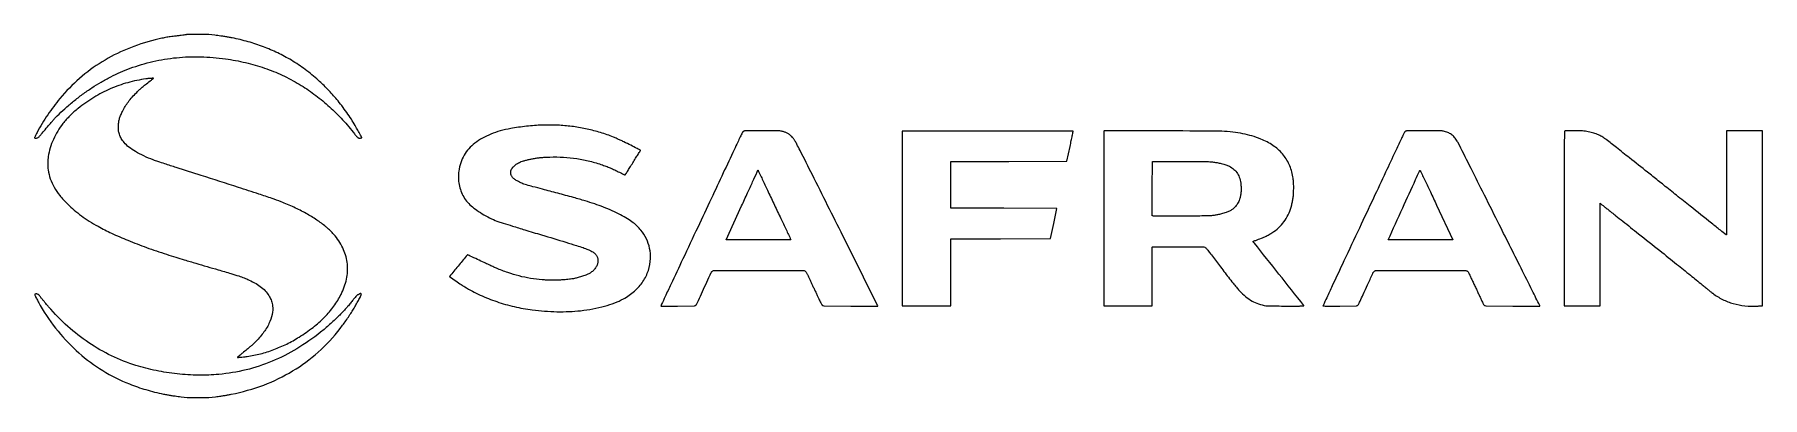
# Model space of a CAD drawing. Extents: x 4 to 10825, y 0 to 2275.
import ezdxf

# ---------------------------------------------------------------- set-up
doc = ezdxf.new("R2010")
doc.units = 0

msp = doc.modelspace()

# ---------------------------------------------------------------- linework, layer by layer
for points in [[(951, 2273.426856, -0.023803), (944.617093, 2272.176519, -0.003859), (932.091087, 2270.435287, -0.003356), (914.70052, 2268.273102, -0.001288), (890.5, 2265.492187, 0.006501), (854.599857, 2260.987098, 0.010437), (824.12792, 2256.10979, 0.010456), (793.926327, 2249.971966, 0.006557), (758.862236, 2241.594417, 0.035815), (584.11277, 2183.831995, 0.040505), (426.796224, 2103.563203, 0.041174), (286.672764, 2000.304432, 0.039414), (163.130073, 1874.073001, 0.013467), (124.226755, 1824.858634, 0.012556), (87.077715, 1772.476729, 0.012403), (52.153794, 1717.623745, 0.012331), (19.921615, 1661, 0.005248), (12.240791, 1646.330254, 0.015808), (7.428266, 1636.113823, 0.014081), (4.502419, 1628.798092, 0.353244), (5.150691, 1626.885706, 0.133112), (7.835664, 1626.054632, 0.017752), (13.821356, 1626.054604, 0.021003), (19.896265, 1626.526336, 0.06883), (23.782119, 1627.547335, 0.086203), (28.811884, 1630.745513, 0.022688), (35.595394, 1637.50621, 0.010397), (46.525262, 1649.944903, 0.001194), (70.466836, 1678.5, -0.001186), (99.289854, 1712.87824, -0.005398), (116.330784, 1732.668334, -0.008095), (130.280433, 1748.010996, -0.005666), (146.470658, 1764.862085, -0.015606), (193.923708, 1810.222578, -0.012296), (247.971654, 1856.402395, -0.012064), (305.513487, 1900.907964, -0.013173), (363.5, 1941.252081, -0.014276), (420.872133, 1976.662269, -0.013316), (481.50167, 2009.610554, -0.013475), (542.987382, 2038.873767, -0.015711), (602.922264, 2063.219589, -0.03199), (745.474609, 2105.831157, -0.031944), (892.366801, 2129.934343, -0.031303), (1043.946639, 2135.42178, -0.028188), (1200.5, 2122.435739, -0.022662), (1326.252894, 2098.975536, -0.025548), (1444.338177, 2064.912178, -0.026124), (1555.949477, 2019.79369, -0.02607), (1662.326397, 1963.254556, -0.024018), (1754.175955, 1901.931197, -0.022732), (1841.490038, 1831.010343, -0.022337), (1923.471969, 1751.150113, -0.02131), (1999.363678, 1663.0742, 0.001323), (2014.593844, 1643.899982, 0.011812), (2021.508458, 1635.649362, 0.027506), (2025.984715, 1631.089534, 0.063402), (2029.907284, 1628.33034, 0.030503), (2032.314184, 1627.239878, 0.036645), (2034.694511, 1626.526581, 0.033892), (2037.302157, 1626.132119, 0.020826), (2040.407284, 1626.005577, 0.024979), (2044.805129, 1626.229455, 0.021842), (2049.362602, 1626.892575, 0.013734), (2053.35281, 1627.766578, 0.344677), (2054, 1628.593878, 0.126357), (2053.755294, 1629.546735, 0.000049), (2036.540878, 1660.844481, 0.000842), (2021.240707, 1688.544995, 0.00333), (2011.690258, 1705.5, 0.013972), (1988.186328, 1744.044468, 0.009605), (1959.506432, 1786.442929, 0.009382), (1928.210796, 1829.12232, 0.010815), (1896.74601, 1868.58568, 0.009663), (1870.264569, 1899.143198, 0.00749), (1840.305604, 1931.407594, 0.007584), (1810.026707, 1962.106352, 0.011409), (1782.626386, 1987.853221, 0.011564), (1741.738595, 2022.880545, 0.012052), (1699.824338, 2055.486026, 0.012165), (1656.778934, 2085.744207, 0.012328), (1612.5, 2113.734297, 0.022417), (1527.083402, 2159.759656, 0.021833), (1437.143827, 2198.396031, 0.021393), (1342.37534, 2229.728495, 0.01961), (1242.5, 2253.88539, 0.005195), (1218.535735, 2258.437212, 0.006774), (1196.51173, 2262.076615, 0.005272), (1170.527655, 2265.729713, 0.0018), (1132.751455, 2270.496852), (1096.002911, 2275), (1026.251455, 2274.889421, 0.000794), (990.394122, 2274.775661, 0.003668), (969.651711, 2274.524737, 0.004273), (956.155925, 2274.147031, 0.051172)], [(730.5, 1999.938886, 0.007243), (724.413254, 1999.49434, 0.003672), (716.765625, 1998.767661, 0.003647), (708.88182, 1997.90192, 0.005435), (702, 1997.01944, 0.033581), (587.602655, 1973.168925, 0.034704), (478.720455, 1934.40063, 0.034378), (375.322178, 1880.548008, 0.031692), (277.284669, 1811.697005, 0.013303), (250.996419, 1789.454309, 0.013295), (225.923302, 1765.840997, 0.013619), (202.769254, 1741.555235, 0.016031), (182.243485, 1717.297202, 0.031854), (149.254811, 1669.74455, 0.030892), (122.199392, 1617.909347, 0.031342), (102.091216, 1563.935522, 0.03538), (89.847139, 1510, 0.026174), (88.068874, 1492.305507, 0.010353), (87.405662, 1467.856691, 0.010275), (87.749266, 1443.548913, 0.028355), (89.311514, 1426.5, 0.046214), (103.027325, 1370.55764, 0.04583), (126.811349, 1317.920945, 0.04165), (162.045291, 1266.335758, 0.027914), (210.152642, 1213.469894, 0.018256), (252.338064, 1174.93769, 0.017702), (297.646509, 1139.16982, 0.01699), (347.166664, 1105.372081, 0.014101), (402, 1072.748048, 0.018809), (486.374139, 1029.793632, 0.011367), (589.222736, 985.025188, 0.010419), (705.48581, 940.334727, 0.008661), (830.870527, 897.552783, 0.00223), (888.173624, 879.384071, 0.002698), (942.110099, 862.866018, 0.001564), (1015.398876, 841.102891, 0.000272), (1154, 800.498396, -0.001765), (1234.470072, 776.662714, -0.007363), (1282.676661, 761.421068, -0.01188), (1317.306827, 748.98718, -0.015245), (1348.5, 735.837218, -0.026435), (1391.279433, 713.440479, -0.037142), (1426.600941, 688.784699, -0.041325), (1454.813058, 661.632236, -0.049787), (1476.256222, 631.750422, -0.029627), (1482.642483, 618.979889, -0.022774), (1488.120084, 604.380094, -0.022403), (1492.343068, 589.037302, -0.025508), (1494.962913, 574.026234, -0.085143), (1492.388285, 520.534828, -0.057879), (1472.386927, 462.819625, -0.050327), (1436.05332, 403.531146, -0.036406), (1384.737651, 345.392956, -0.007139), (1368.76509, 330.193758, -0.008807), (1353.430476, 316.506342, -0.006701), (1334.620943, 300.737529, -0.002226), (1306.643397, 278.120868, 0.001908), (1291.363864, 265.785169, 0.006475), (1281.534488, 257.573584, 0.004245), (1274.766836, 251.668895, 0.689914), (1275.020863, 251, 0.023331), (1282.022498, 251.326894, 0.001373), (1303.221209, 253.369404, 0.002137), (1324.055519, 255.524527, 0.009052), (1336.5, 257.093959, 0.027798), (1419.536482, 273.85176, 0.025892), (1502.239851, 300.024396, 0.025415), (1583.311609, 335.172386, 0.024465), (1661.468751, 378.769555, 0.025714), (1748.358666, 439.389962, 0.033453), (1820.80822, 503.895275, 0.036211), (1879.216473, 572.670023, 0.041776), (1924.037728, 646.075263, 0.062174), (1958.079494, 742.161474, 0.07969), (1963.440939, 835.703345, 0.079976), (1939.291995, 925.971929, 0.063152), (1886.61604, 1012.440513, 0.021422), (1876.161823, 1024.453584, 0.006493), (1859.30784, 1041.767112, 0.006676), (1841.751737, 1058.876434, 0.017216), (1828.5, 1070.610486, 0.026804), (1772.010059, 1112.381365, 0.018825), (1704.390888, 1153.418578, 0.017678), (1628.746117, 1192.07906, 0.015982), (1548, 1226.710034, 0.010259), (1491.683677, 1247.43827, 0.003521), (1409.327748, 1275.199012, 0.002), (1280.839684, 1316.93614, 0.000384), (1047.5, 1391.504593, -0.000158), (891.387931, 1441.315696, -0.00129), (820.072801, 1464.298193, -0.002798), (777.423629, 1478.428518, -0.007563), (747.364362, 1489.083759, -0.019803), (688.399194, 1513.693573, -0.026356), (637.106618, 1540.900074, -0.029723), (595.307405, 1569.485022, -0.053382), (565.385943, 1598.262184, -0.01939), (555.563112, 1610.933088, -0.025767), (547.707643, 1623.211514, -0.026561), (541.339112, 1635.920681, -0.022861), (535.994213, 1649.878731, -0.018506), (532.305554, 1662.56401, -0.028825), (530.174653, 1673.744118, -0.026723), (529.249873, 1685.688314, -0.013331), (529.292696, 1700.858577, -0.028004), (531.247158, 1723.668585, -0.032444), (535.712041, 1744.999843, -0.02912), (543.361758, 1767.375359, -0.016547), (555.051429, 1793.5, -0.024364), (571.896617, 1824.149108, -0.022817), (591.989433, 1853.715483, -0.021497), (615.882144, 1882.931009, -0.01687), (644.144532, 1912.534262, -0.007527), (662.046609, 1929.541695, -0.010232), (678.735446, 1944.3052, -0.008066), (698.784915, 1960.774209, -0.002777), (728.295668, 1983.961736, 0.001272), (735.920856, 1989.916057, 0.002009), (742.427154, 1995.065758, 0.000463), (748.107412, 1999.607513, 0.085663), (748.604685, 2000.169383, 0.358217), (748.563867, 2000.471306, 0.11561), (748.142089, 2000.711829, 0.058324), (747.351492, 2000.848803, 0.027137), (746.309017, 2000.84961, 0.000915), (744.556943, 2000.75259, 0.000099), (740.506399, 2000.520049, 0.000121), (735.683547, 2000.241041, 0.000098)], [(3183.5, 1707.004817, 0.009091), (3134.794857, 1704.265575, 0.008644), (3085.392685, 1699.725091, 0.008557), (3035.669143, 1693.423947, 0.00846), (2986, 1685.40405, 0.023081), (2920.50909, 1670.541718, 0.029188), (2861.731525, 1650.561798, 0.031132), (2808.992511, 1625.198073, 0.034356), (2761.60454, 1594.204874, 0.049573), (2723.932061, 1559.323145, 0.050551), (2694.140035, 1517.922644, 0.049657), (2672.845011, 1470.683898, 0.044759), (2660.360579, 1418.5, 0.025782), (2658.872418, 1402.68384, 0.012116), (2658.502045, 1382.144515, 0.012127), (2659.129585, 1361.544774, 0.024929), (2660.813272, 1345.5, 0.041225), (2670.78015, 1304.200843, 0.04324), (2687.278707, 1265.783194, 0.043843), (2709.887394, 1231.251722, 0.044918), (2738.005673, 1201.494985, 0.030496), (2774.114533, 1173.299511, 0.019962), (2818.815329, 1145.14595, 0.019744), (2866.488129, 1120.165747, 0.026301), (2911.698392, 1101.550967, 0.008618), (2939.523238, 1092.306674, 0.001253), (2996.497149, 1074.61901, 0.001154), (3074.351299, 1050.859245, 0.000476), (3179.902018, 1019.022666, -0.000387), (3332.047518, 973.161345, -0.003453), (3398.82848, 952.470711, -0.007945), (3439.001612, 939.012928, -0.01589), (3470.21559, 926.873386, -0.009065), (3487.977898, 918.923752, -0.026722), (3499.764956, 912.600564, -0.036483), (3508.587056, 906.319041, -0.035642), (3516.476399, 898.776384, -0.037569), (3521.016694, 892.944401, -0.025449), (3525.31596, 885.698617, -0.025445), (3528.858008, 878.051135, -0.037474), (3531.100808, 871, -0.042568), (3532.09295, 864.343558, -0.019829), (3532.29577, 855.611722, -0.019853), (3531.802521, 846.833486, -0.039808), (3530.591439, 840, -0.067964), (3522.984547, 821.531005, -0.045865), (3509.760303, 802.932089, -0.044842), (3492.923028, 786.559025, -0.055151), (3474.5, 774.708672, -0.02775), (3456.050364, 766.779035, -0.010402), (3429.402916, 757.662361, -0.010551), (3401.847841, 749.507481, -0.02195), (3380, 744.558955, -0.011426), (3369.071395, 742.840174, -0.00418), (3353.543925, 740.892482, -0.004007), (3335.91378, 738.973686, -0.003838), (3318, 737.307937, -0.015988), (3290.817405, 735.863944, -0.005311), (3250.916402, 735.445878, -0.005303), (3211.041902, 735.874579, -0.016158), (3184, 737.327325, -0.019368), (3109.664035, 746.646567, -0.021433), (3038.773751, 761.482859, -0.021163), (2968.623674, 782.530193, -0.017971), (2896.5, 810.483162, -0.003693), (2874.697224, 820.039007, -0.002592), (2850.28568, 831.106063, -0.001956), (2819.822017, 845.252244, -0.000797), (2778.5, 864.717912, 0.000296), (2732.180178, 886.594661, 0.010224), (2721.157132, 891.519921, 0.046071), (2715.782422, 893.227841, 0.259579), (2713.002128, 892.391056, 0.02136), (2706.531973, 885.128913, 0.000162), (2656.21584, 823.508665, 0.000017), (2603.382487, 758.758627, 0.2632), (2603.23006, 757.868711, 0.158609), (2605.331072, 755.159835, 0.000485), (2642.159553, 730.204396, 0.003018), (2675.912368, 707.676547, 0.010422), (2698.167154, 693.672519, 0.027143), (2795.283827, 642.302347, 0.025782), (2899.051352, 600.770257, 0.025373), (3008.223408, 569.563218, 0.02435), (3121.5, 549.067091, 0.01458), (3197.979527, 541.304362, 0.013881), (3276.046083, 537.848639, 0.014155), (3352.470029, 538.752715, 0.017117), (3424, 544.082026, 0.018527), (3501.44182, 555.44173, 0.02162), (3573.889089, 572.094153, 0.02341), (3638.462827, 593.205134, 0.035513), (3692.043839, 618.024222, 0.054506), (3761.650913, 667.056558, 0.064695), (3814.575647, 727.521555, 0.068039), (3848.342386, 796.730258, 0.07087), (3861.681635, 871.5, 0.060761), (3856.213462, 934.683025, 0.060346), (3835.720661, 994.855136, 0.059442), (3801.092855, 1049.172955, 0.055852), (3754, 1095.105259, 0.028215), (3718.634317, 1119.556564, 0.016512), (3673.815566, 1144.95014, 0.015232), (3622.522904, 1169.854295, 0.013206), (3567.329592, 1192.873763, 0.010064), (3512.159672, 1212.924679, 0.008385), (3452.777375, 1232.057747, 0.00647), (3379.730139, 1253.220205, 0.002684), (3280.5, 1280.009188, -0.000394), (3185.243175, 1305.258084, -0.001471), (3125.382478, 1321.364094, -0.001737), (3085.099638, 1332.480205, -0.015368), (3067.5, 1337.991196, -0.023303), (3056.244201, 1342.497235, -0.009686), (3041.473685, 1349.573267, -0.009747), (3026.81497, 1357.309832, -0.0204), (3015.795109, 1364.004316, -0.021095), (3007.102445, 1370.327479, -0.034944), (3000.412724, 1376.447234, -0.039398), (2995.222986, 1382.848562, -0.039108), (2991.087263, 1390, -0.014388), (2988.931169, 1394.862478, -0.051883), (2987.979543, 1398.111635, -0.039452), (2987.590242, 1401.900864, -0.005879), (2987.5, 1409.575391), (2987.5, 1421.650782), (2991.909559, 1430.549643, -0.015909), (2994.46341, 1435.316114, -0.027037), (2996.933046, 1439.104166, -0.026549), (2999.829309, 1442.65009, -0.014695), (3003.711187, 1446.674548, -0.025599), (3015.023629, 1456.653584, -0.022244), (3027.824745, 1465.931991, -0.022927), (3040.823059, 1473.668158, -0.035972), (3052.695697, 1478.957325, -0.021003), (3065.536587, 1483.002552, -0.006355), (3085.337977, 1488.068692, -0.006394), (3107.551505, 1493.152286, -0.007228), (3129, 1497.449556, -0.011081), (3152.019993, 1501.190935, -0.011551), (3174.867302, 1503.849858, -0.010106), (3200.326388, 1505.700028, -0.005577), (3231.5, 1506.984449, -0.021949), (3316.81979, 1505.801246, -0.022957), (3400.427556, 1497.102957, -0.023232), (3481.924952, 1480.919551, -0.023776), (3560.930807, 1457.340996, -0.008644), (3589.235207, 1446.853007, -0.009336), (3616.436499, 1435.64577, -0.008816), (3644.53366, 1422.857608, -0.00627), (3675.580159, 1407.580292, 0.003097), (3685.903594, 1402.418739, 0.005092), (3694.707749, 1398.195603, 0.001079), (3702.429822, 1394.608073, 0.327405), (3703.068401, 1394.737557, 0.044605), (3703.571628, 1395.401205, 0.000023), (3717.271358, 1417.273097, 0.000322), (3732.496526, 1441.617711, 0.000196), (3750.445344, 1470.383624, -0.000061), (3768.44233, 1499.244106, -0.000098), (3783.826574, 1523.897292, -0.000017), (3797.439391, 1545.700649, -0.005469), (3798.527801, 1547.402086, 0.414071), (3798.107146, 1549.424066, 0.019297), (3791.504749, 1553.399139, 0.008685), (3778.275803, 1560.387103, 0.000525), (3738.213301, 1580.61462, 0.00107), (3695.293262, 1602.113307, 0.005578), (3671.474971, 1613.650343, 0.008649), (3652.434794, 1622.212999, 0.005504), (3630, 1631.54817, 0.02111), (3549.004476, 1660.298435, 0.020711), (3465.358858, 1682.322412, 0.020488), (3379.279923, 1697.548307, 0.019626), (3291, 1705.947418, 0.007918), (3267.634372, 1706.877284, 0.003526), (3236.82685, 1707.39762, 0.003513), (3206.186511, 1707.48374, 0.008447)], [(4451.894536, 1670.928771, 0.04618), (4448.250545, 1669.963248, 0.047473), (4444.881242, 1668.351535, 0.045195), (4441.738046, 1666.053125, 0.0353), (4438.76704, 1663.040941, 0.063655), (4436.133963, 1659.029083, 0.000949), (4423.84285, 1633.699229, 0.002111), (4407.910116, 1600.346499, 0.00076), (4385.514724, 1552.764719, -0.000089), (4317.482032, 1407.71596, -0.000064), (4241.456347, 1245.754669, -0.000058), (4157.142805, 1066.251029, -0.000043), (4063.974776, 868, 0.000102), (3989.258571, 708.963379, 0.000745), (3953.554219, 632.629163, 0.000516), (3930.981427, 584.050532, 0.032306), (3927.565853, 575.227651), (3926.851038, 572.955302), (4031.675519, 573.227651), (4136.5, 573.5), (4141.251211, 575.839792, 0.028565), (4143.276774, 576.985378, 0.019688), (4145.436136, 578.498456, 0.019904), (4147.404122, 580.123941, 0.03783), (4148.825853, 581.604897, 0.053261), (4150.407011, 584.002781, 0.004166), (4153.869305, 590.849274, 0.00564), (4157.848306, 599.116236, 0.004283), (4162.030233, 608.265105, -0.001517), (4186.848891, 663.36528, -0.00118), (4214.167902, 723.153187, -0.000189), (4241.657443, 782.881387, -0.055027), (4244.452128, 787.526124, -0.035471), (4245.774493, 789.026207, -0.020232), (4247.564811, 790.650813, -0.020129), (4249.50849, 792.147509, -0.031275), (4251.307932, 793.259231), (4255.5, 795.5), (4539.5, 795.5), (4823.5, 795.5), (4828.269994, 793.151115, -0.076302), (4832.694596, 790.059459, -0.059631), (4836.427807, 785.53145, -0.029568), (4840.778785, 777.775614, -0.004653), (4848.28052, 761.95684, 0.00109), (4853.309402, 751.154355, 0.000305), (4861.217402, 734.290447, 0.000308), (4870.184512, 715.228826, 0.000324), (4879.023995, 696.5, -0.000363), (4888.290495, 676.862445, -0.000265), (4898.554738, 655.039429, -0.000268), (4908.258908, 634.349911, -0.000593), (4915.636917, 618.549121, 0.002803), (4921.720276, 605.669771, 0.003931), (4927.306807, 594.243334, 0.002362), (4932.127754, 584.689433, 0.052141), (4933.825026, 582.077462, 0.037683), (4935.267704, 580.546621, 0.019432), (4937.280661, 578.848211, 0.019202), (4939.497947, 577.253227, 0.027478), (4941.587315, 576.028341), (4946.5, 573.5), (5115.75, 573.235841, 0.0003), (5180.649064, 573.173484, 0.0005), (5235.282812, 573.208441, 0.00001), (5284.777504, 573.290643, 0.413721), (5285, 573.513513, 0.116271), (5284.145817, 577.137107, 0.000003), (5066.712722, 1012.696847, 0.000161), (4875.452915, 1395.511271, 0.001778), (4798.274603, 1548.5, 0.002802), (4777.845834, 1588.089441, 0.015166), (4765.99147, 1609.16766, 0.027317), (4756.497282, 1623.127109, 0.032731), (4746.051271, 1635.101829, 0.034017), (4732.003901, 1647.423058, 0.041215), (4717.249924, 1656.872362, 0.040361), (4700.884677, 1663.918694, 0.030536), (4682, 1669.04052, 0.033801), (4672.471497, 1670.346546, 0.012282), (4658.839805, 1670.947781, 0.004257), (4634.086983, 1671.220057, 0.000286), (4563.394536, 1671.355231, 0.000498), (4521.708497, 1671.369523, 0.000793), (4486.047907, 1671.289676, 0.000151), (4454.588317, 1671.15985, 0.040594)], [(5438, 1122.5), (5438, 575), (5590, 575), (5742, 575), (5742, 784.998418), (5742, 994.996836), (6054.205818, 995.248418), (6366.411637, 995.5), (6386.497389, 1090.5), (6406.583141, 1185.5), (6074.54157, 1186), (5742.5, 1186.5), (5742.5, 1333), (5742.5, 1479.5), (6105.912553, 1480), (6469.325106, 1480.5), (6489.1222, 1574, 0.000215), (6496.715388, 1609.938232, 0.000352), (6503.115752, 1640.401562, 0.000028), (6508.839596, 1667.748238, 0.043528), (6508.959647, 1668.75, 0.42298), (6508.23966, 1669.495416, 0.000024), (6401.649982, 1669.749435, 0.000495), (6252.14309, 1669.950501, 0.000089), (5973.5, 1670), (5438, 1670)], [(6702.75, 1670.328692), (6700, 1669.867155), (6700, 1122.433578), (6700, 575), (6851.5, 575), (7003, 575), (7003, 759.031385, -0.000166), (7003.038237, 874.081151, -0.002202), (7003.253354, 916.523949, -0.001154), (7003.553757, 942.023883, -0.300338), (7004.75, 943.781385, -0.096551), (7006.227268, 944.07644, -0.00005), (7053.132812, 944.288907, -0.000688), (7105.336625, 944.44829, -0.000419), (7167, 944.5), (7327.5, 944.5), (7332.533979, 941.84262, -0.022078), (7334.74959, 940.544877, -0.013417), (7337.254246, 938.828255, -0.013436), (7339.651714, 936.988439, -0.023022), (7341.533979, 935.31259, -0.031899), (7346.157346, 930.182934, -0.003473), (7355.949125, 917.639373, -0.001587), (7373.806329, 894.280221, -0.000106), (7424.764857, 827.151008, 0.000721), (7481.000808, 753.258604, 0.004544), (7510.070485, 715.885188, 0.008768), (7530.345262, 691.203861, 0.011376), (7549.825895, 669.346968, 0.030863), (7589.39231, 631.864106, 0.045571), (7628.690451, 604.655773, 0.048751), (7670.128643, 586.295878, 0.043216), (7716.045924, 575.386164, 0.025909), (7726.041062, 574.432911, 0.006068), (7742.85896, 573.908992, 0.003213), (7770.806711, 573.55734, 0.000461), (7828, 573.257939, 0.000677), (7875.425259, 573.117561, 0.002006), (7907.968188, 573.195854, 0.002153), (7930.939229, 573.442217, 0.019375), (7940.987561, 573.983104, 0.002171), (7945.797898, 574.450516, 0.003472), (7949.901535, 574.896059, 0.000757), (7953.494219, 575.316895, 0.168385), (7953.797283, 575.463949, 0.380914), (7953.820097, 575.860231, 0.000001), (7796.766502, 773.939865, 0.000013), (7643.307611, 967.474885, 0.010333), (7635.373831, 977.066081, -0.39761), (7635.424169, 978.180998, -0.080126), (7637.212734, 979.428076, -0.024099), (7641.470866, 981.232306, -0.002467), (7651.761457, 984.961385, 0.010207), (7687.226192, 998.437631, 0.017074), (7716.387122, 1011.379605, 0.019543), (7741.518564, 1024.814175, 0.021691), (7764.638727, 1039.743852, 0.043088), (7804.1002, 1073.176144, 0.046899), (7836.023437, 1112.007604, 0.046476), (7860.378166, 1156.434692, 0.040955), (7877.342791, 1206.5, 0.014915), (7883.064593, 1232.699947, 0.018298), (7886.77269, 1257.470727, 0.01715), (7888.816435, 1283.719834, 0.010768), (7889.489677, 1314.5, 0.005088), (7889.274301, 1336.382554, 0.013252), (7888.542143, 1352.109679, 0.015172), (7887.048802, 1366.505306, 0.008806), (7884.427995, 1383.692615, 0.063437), (7860.925425, 1460.861791, 0.070807), (7819.396027, 1526.558507, 0.06844), (7759.846265, 1579.747328, 0.053937), (7683.268835, 1620.063074, 0.022656), (7628.04813, 1639.071708, 0.022029), (7570.818054, 1653.208647, 0.020476), (7508.772936, 1663.041606, 0.0148), (7439, 1669.101072, 0.013797), (7411.366193, 1669.914775, 0.000044), (7066.02807, 1670.521279, 0.000015), (6712.107666, 1671.100918, 0.041997)], [(8595.467705, 1670.443679, 0.04391), (8592.269649, 1669.325189, 0.041544), (8589.252718, 1667.648523, 0.040676), (8586.496208, 1665.457491, 0.038406), (8584.07281, 1662.809375, 0.051532), (8581.120225, 1658.114224, 0.003016), (8573.727801, 1642.902693, 0.001875), (8560.819575, 1615.666742, 0.000147), (8526.739075, 1543, -0.000109), (8465.236337, 1411.837319, -0.000058), (8388.870921, 1249.119183, -0.000051), (8301.024253, 1062.043135, -0.000038), (8203.991038, 855.5, 0.000111), (8130.452554, 698.907826, 0.000861), (8096.196918, 625.593865, 0.000233), (8073.745872, 577.268498, 0.109041), (8073, 573.889006, 0.41223), (8073.423782, 573.462342, 0.000116), (8101.226876, 573.280353, 0.001545), (8134.203336, 573.174036, 0.000684), (8177.75, 573.227699), (8282.5, 573.5), (8287.217535, 575.82349, 0.071912), (8291.687706, 578.889744, 0.059484), (8295.44315, 583.284066, 0.034039), (8299.525835, 590.409885, 0.007258), (8305.581557, 603.349519, -0.000544), (8324.59157, 645.432257, -0.000181), (8352.50252, 706.981132, -0.000042), (8382.449712, 772.942106, -0.005874), (8386.08697, 780.708026, -0.043616), (8389.173126, 785.892396, -0.053081), (8392.940144, 790.100213, -0.057407), (8397.222738, 793.15672, -0.068933), (8401.838191, 794.933766, -0.056641), (8406.689663, 795.502601, -0.000165), (8470.921427, 795.709785, -0.000745), (8555.959668, 795.829365, -0.000212), (8688, 795.76235, -0.000126), (8855.616497, 795.564054, -0.001277), (8925.206067, 795.286516, -0.000674), (8968.293836, 794.946559, -0.105405), (8973, 793.897773, -0.075257), (8977.453267, 790.983095, -0.058575), (8981.291431, 786.642245, -0.034285), (8985.495509, 779.604141, -0.007848), (8991.579241, 767.144241, 0.000366), (8996.694027, 756.258611, 0.00006), (9006.621593, 735.176746, 0.000066), (9018.310892, 710.36989, 0.000058), (9030.508938, 684.5, -0.000142), (9042.644273, 658.751862, -0.000167), (9054.144175, 634.312826, -0.000147), (9063.854186, 613.643984, -0.001021), (9068.580394, 603.522388, 0.007516), (9074.729598, 590.787534, 0.034476), (9078.902532, 583.727159, 0.058697), (9082.788602, 579.296282, 0.064654), (9087.482269, 576.054602), (9092.446077, 573.5), (9261.723038, 573.235841, 0.000342), (9326.632439, 573.178887, 0.00057), (9381.274892, 573.230529, 0.000013), (9430.746787, 573.334952, 0.413588), (9431, 573.588706, 0.116089), (9430.326665, 576.449716, 0.000046), (9383.430058, 670.541604, 0.000401), (9313.853614, 809.825572, 0.000054), (9167.82157, 1101.5, 0.000153), (9072.161856, 1292.365922, 0.000248), (8990.638768, 1454.699935, 0.000031), (8917.92334, 1599.293865, 0.01931), (8913.461392, 1607.372119, 0.044918), (8896.594075, 1630.359512, 0.056103), (8876.985221, 1648.117435, 0.056859), (8854.14688, 1660.898893, 0.048035), (8827.688407, 1669.101708, 0.034961), (8818.321265, 1670.371516, 0.011477), (8804.408837, 1670.954676, 0.004118), (8779.144043, 1671.225087, 0.000291), (8708.563753, 1671.358091, 0.00061), (8659.574538, 1671.36211, 0.001737), (8625.447589, 1671.20472, 0.000706), (8599.403298, 1670.957381, 0.059513)], [(9601.5, 1671.011876, 0.000172), (9596.009471, 1670.708845, 0.00024), (9591.098437, 1670.433739, 0.000144), (9586.960625, 1670.198761, 0.003148), (9585.75, 1670.122011, 0.392901), (9584.517351, 1668.805324, 0.000127), (9584.250855, 1591.535774, 0.000745), (9584.037429, 1466.47866, 0.000054), (9584, 1122.5), (9584, 575), (9695.998462, 575), (9807.996923, 575), (9808.248462, 895.971803), (9808.5, 1216.943607), (9820, 1208.203837, -0.004168), (9827.0286, 1202.769209, -0.000494), (9842.515625, 1190.561945, -0.000591), (9860.895662, 1176.009581, -0.000484), (9880.5, 1160.4192, 0.000246), (9906.980361, 1139.340032, 0.000062), (9950.209375, 1104.971841, 0.000063), (9999.655469, 1065.681004, 0.000063), (10049, 1026.491195, -0.000455), (10182.44941, 920.333918, -0.000914), (10287.580631, 836.232199, -0.001139), (10373.79987, 766.677051, -0.001756), (10448, 706.105484, -0.000004), (10457.830459, 698.022774, -0.000003), (10468.778347, 689.021038, -0.000003), (10479.174166, 680.47302, -0.000007), (10487.139052, 673.92359, 0.002056), (10494.232299, 668.139464, 0.001734), (10501.787036, 662.073769, 0.001748), (10508.718635, 656.587332, 0.00486), (10513.639052, 652.797447, 0.046068), (10574.962951, 614.815563, 0.046132), (10642.176479, 588.725169, 0.044607), (10715.124629, 574.777804, 0.037965), (10793.5, 572.906814, 0.001477), (10802.271869, 573.389584, 0.001832), (10810.432813, 573.892922, 0.001496), (10817.283197, 574.361211, 0.013738), (10820.25, 574.655045), (10825, 575.257661), (10825, 1123.128831), (10825, 1671), (10712.5, 1671), (10600, 1671), (10600, 1345, -0.00019), (10599.952503, 1219.995007, -0.000317), (10599.805838, 1114.7625, -0.000004), (10599.611453, 1019.271874, -0.413615), (10599.339022, 1019, -0.16912), (10597.494716, 1019.642186, -0.000162), (10561.99371, 1047.794789, -0.000763), (10506.398401, 1092.050133, -0.000074), (10372.257061, 1199.197791, 0.000069), (10287.291403, 1267.06702, 0.000081), (10206.688099, 1331.411997, 0.000071), (10138.537062, 1385.782429, 0.000499), (10105.257061, 1412.270887, 0.000328), (9992.963995, 1501.34488, 0.000809), (9910.396468, 1566.534472, 0.000432), (9846.767354, 1616.515895, 0.018088), (9832.72265, 1626.730487, 0.034114), (9805.697257, 1642.363713, 0.031948), (9776.20817, 1654.566707, 0.029879), (9743.54671, 1663.56185, 0.022893), (9707, 1669.580748, 0.022525), (9690.406694, 1670.784305, 0.00345), (9657.292392, 1671.462049, 0.00401), (9623.71796, 1671.648219, 0.01308)], [(4638.231795, 1206.277822, -0.000165), (4677.601331, 1122.798358, -0.000274), (4710.692843, 1052.470947, -0.000003), (4740.698111, 988.610573, -0.316098), (4740.646034, 988.312701, -0.198825), (4740.330779, 988.182056, -0.000003), (4680.938468, 988.162578, -0.000245), (4615.501198, 988.173605, -0.000147), (4537.832161, 988.247573), (4335.335843, 988.5), (4432.131904, 1200.5, 0.000012), (4469.426023, 1282.185781, 0.000019), (4501.255549, 1351.914062, 0.000003), (4529.452464, 1413.691861, 0.001165), (4531.520058, 1418.25, -0.009614), (4532.563714, 1420.451163, -0.015007), (4533.554565, 1422.299979, -0.009132), (4534.43669, 1423.770725, -0.272989), (4534.806076, 1423.962694, -0.275014), (4535.21368, 1423.689505, -0.000007), (4565.473625, 1360.002375, -0.000396), (4598.789849, 1289.736543, -0.000238)], [(7332, 1478.99987, -0.007636), (7363.56589, 1477.652813, -0.015874), (7388.104809, 1475.446613, -0.017913), (7410.478068, 1471.899527, -0.013147), (7435, 1466.43274, -0.00669), (7451.747921, 1461.994989, -0.013517), (7464.788263, 1457.969253, -0.016231), (7475.880052, 1453.807899, -0.017026), (7486.5, 1448.995959, -0.065262), (7515.349636, 1429.687064, -0.071752), (7537.195967, 1404.135252, -0.068215), (7551.711501, 1372.308623, -0.051406), (7558.941975, 1334.5, -0.020276), (7560.091948, 1309.347259, -0.022931), (7559.108383, 1285.202089, -0.024422), (7556.05878, 1262.817173, -0.032684), (7550.998071, 1242.963053, -0.024723), (7545.240838, 1227.867583, -0.033398), (7538.488839, 1214.9161, -0.033825), (7530.146579, 1203.105384, -0.02638), (7519.603763, 1191.450306, -0.038391), (7504.002802, 1178.149738, -0.041941), (7486.987992, 1167.825379, -0.034719), (7465.909532, 1159.107887, -0.016085), (7437.5, 1150.612264, -0.012769), (7413.234571, 1144.857038, -0.02027), (7392.181218, 1141.312286, -0.01787), (7369.110409, 1139.217849, -0.007531), (7338, 1137.981018, -0.005473), (7289.212538, 1137.311239, -0.000427), (7158.937779, 1137.060015, -0.000061), (7014.254929, 1136.922276, -0.049597), (7007.122133, 1137.625573), (7003.994266, 1138.251147), (7004.247133, 1308.375573), (7004.5, 1478.5), (7008.5, 1479.108095, -0.03773), (7018.112198, 1479.834667, -0.000089), (7158.774643, 1479.812657, -0.000426), (7287.092221, 1479.660422, -0.006335)], [(8784.52514, 1204.95171), (8886.81498, 988.5), (8684.24325, 988.247573, -0.000143), (8606.545823, 988.17305, -0.000239), (8541.085951, 988.160312, -0.000003), (8481.6693, 988.177512, -0.198835), (8481.361681, 988.304986, -0.312903), (8481.291829, 988.691278, -0.000001), (8572.083443, 1187.911619, -0.000073), (8653.299162, 1366.050872, -0.001533), (8677.644906, 1419, -0.008932), (8679.036435, 1421.866782, -0.066325), (8679.893528, 1423.11365, -0.248833), (8680.569959, 1423.359312, -0.215398), (8681.214765, 1422.95171, -0.035061), (8681.955173, 1421.636316, -0.000008), (8711.983158, 1358.27554, -0.000168), (8745.231494, 1288.055562, -0.000102)], [(2036.5, 647.203414, 0.003257), (2032.846029, 645.251153, 0.003513), (2029.309216, 643.299469, 0.003318), (2026.297945, 641.583705, 0.016816), (2024.659033, 640.560366, 0.064143), (2020.959459, 637.31618, 0.00439), (2011.808698, 626.755582, 0.005099), (1999.610386, 612.125916, 0.001971), (1982.986696, 591.605725, -0.005567), (1965.072344, 569.814695, -0.010158), (1949.898312, 552.497068, -0.009181), (1933.039545, 534.695207, -0.003696), (1909.388981, 510.975982, -0.005212), (1879.672223, 482.216331, -0.006903), (1851.994103, 456.69885, -0.007177), (1824.535169, 432.778075, -0.006509), (1795.5, 408.849807, -0.033378), (1647.071824, 305.215574, -0.037395), (1491.545649, 226.596773, -0.038092), (1328.71159, 173.151871, -0.037296), (1158.5, 144.558193, -0.026719), (1031.094797, 139.65673, -0.023352), (897.977366, 147.876249, -0.023217), (765.354742, 168.570433, -0.025524), (639.423519, 201.028303, -0.036167), (486.796728, 261.21047, -0.035858), (343.975528, 342.904511, -0.035232), (212.020607, 445.674817, -0.032398), (91.796075, 568.698523, -0.002213), (79.795453, 582.811221, -0.003222), (69.350126, 595.368933, -0.003147), (58.8857, 608.2806, -0.001976), (46.807187, 623.5, 0.002961), (41.738676, 629.86077, 0.003631), (36.925971, 635.7398, 0.003029), (32.816809, 640.625187, 0.025986), (30.855964, 642.699319, 0.061286), (26.013958, 646.297537, 0.071372), (20.681019, 648.391578, 0.069972), (14.886415, 648.925877, 0.055831), (8.684821, 647.929422, 0.017433), (6.376777, 647.200956, 0.14876), (5.51386, 646.563901, 0.183468), (5.245498, 645.618547, 0.029389), (5.527972, 643.684999, 0.066068), (7.408151, 638.297446, 0.001743), (18.928782, 615.684844, 0.004131), (30.557313, 593.508451, 0.009701), (39.697096, 577.192189, 0.03747), (151.580977, 415.366044, 0.042137), (282.440743, 278.795668, 0.043048), (431.655598, 168.512781, 0.042521), (598.150665, 84.890622, 0.011868), (649.042656, 65.925109, 0.011164), (701.819831, 48.980947, 0.011001), (756.100187, 34.172802, 0.010689), (811.5, 21.612646, 0.004949), (836.438723, 16.773143, 0.007239), (858.491337, 13.048969, 0.005681), (884.22472, 9.384264, 0.001842), (922.365093, 4.536942), (959.145987, 0), (1027.437964, 0), (1095.729942, 0), (1137.114971, 5.012369, 0.001922), (1170.55986, 9.19359, 0.005623), (1193.575309, 12.424373, 0.007025), (1213.507454, 15.738407, 0.004812), (1236.039046, 20.035042, 0.040224), (1439.292505, 78.142474, 0.046365), (1620.644137, 166.086979, 0.047158), (1780.133971, 284.446945, 0.04424), (1918.403705, 432.960884, 0.008149), (1938.102882, 459.146065, 0.006018), (1959.0744, 488.731458, 0.005985), (1979.495779, 519.058346, 0.00765), (1997.540484, 547.5, 0.005926), (2013.307103, 573.909628, 0.005128), (2029.236684, 601.984152, 0.004137), (2042.946581, 627.225088, 0.032697), (2048.418674, 639.350345), (2050.985912, 646.20069), (2048.742956, 649.045016, 0.009721), (2047.847278, 650.136511, 0.014122), (2047.011993, 651.060801, 0.009616), (2046.289317, 651.787922, 0.182419), (2046, 651.913105, 0.126557), (2045.635493, 651.837589, 0.001047), (2043.003125, 650.539436, 0.003651), (2039.985838, 649.016044, 0.002333)]]:
    msp.add_lwpolyline(points, format="xyb", close=True)

doc.saveas('drawing.dxf')
